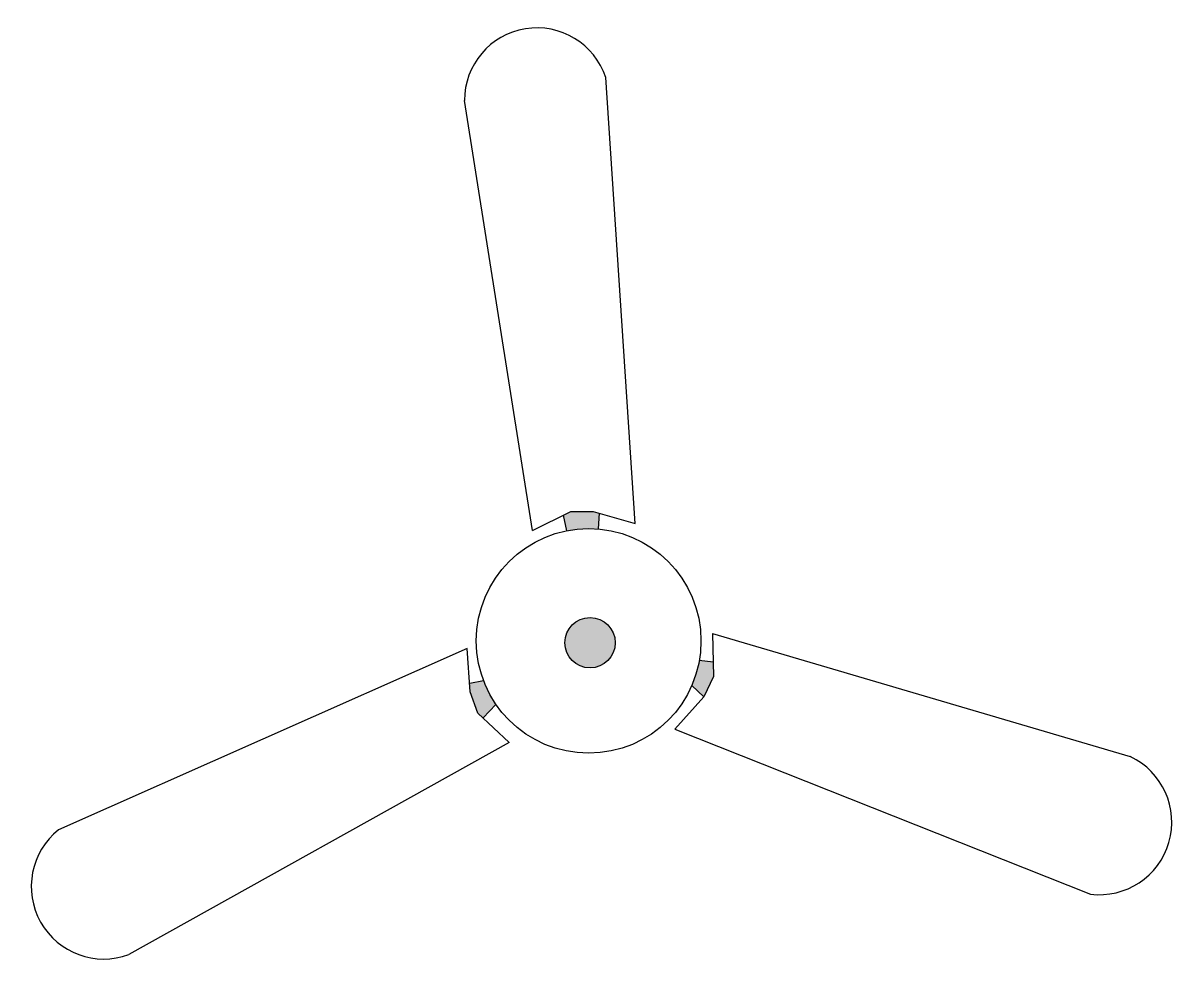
# Model space of a CAD drawing. Header units: inches. Extents: x 364 to 7104, y 169 to 8017.
# Drawn here: x 1169.3 to 1227, y 1264.4 to 1311.5 of the extents above; entities that cross this region are included whole.
import ezdxf

# ---------------------------------------------------------------- set-up
doc = ezdxf.new("R2010")
doc.units = ezdxf.units.IN
doc.header["$MEASUREMENT"] = 0

# ---------------------------------------------------------------- blocks, each defined once
blk = doc.blocks.new('Fan')
at = {"lineweight": -3}
h = blk.add_hatch(color=256, dxfattribs=at)
h.paths.add_polyline_path([(624.696, 668.518, 1), (622.04, 668.518, 1)])
h.paths.add_polyline_path([(617.446, 664.803), (617.716, 664.55), (618.399, 665.26, -0.060528), (617.738, 666.53), (617.01, 666.388), (617.043, 665.915)])
h.paths.add_polyline_path([(628.742, 666.261), (629.375, 665.665), (629.887, 666.731), (629.87, 667.5), (629.14, 667.589, -0.058575)])
h.paths.add_polyline_path([(623.788, 674.527), (623.858, 675.364), (623.541, 675.456), (622.358, 675.46), (621.956, 675.259), (622.123, 674.431, -0.070623)])
for p, q in [((625.746, 674.817), (624.201, 698.38)), ((620.326, 674.441), (616.734, 697.166)), ((620.326, 674.441), (622.358, 675.46)), ((621.956, 675.259), (622.123, 674.431)), ((622.358, 675.46), (623.541, 675.456)), ((623.541, 675.456), (625.746, 674.817)), ((623.858, 675.364), (623.788, 674.527)), ((629.838, 669.003), (629.887, 666.731)), ((629.838, 669.003), (651.906, 662.498)), ((616.882, 668.206), (595.295, 658.633)), ((617.043, 665.915), (616.882, 668.206)), ((629.14, 667.589), (629.87, 667.5)), ((629.887, 666.731), (629.375, 665.665)), ((617.01, 666.388), (617.738, 666.53)), ((628.742, 666.261), (629.375, 665.665)), ((617.446, 664.803), (617.043, 665.915)), ((629.375, 665.665), (627.852, 663.946)), ((617.716, 664.55), (618.399, 665.26)), ((619.103, 663.248), (617.446, 664.803)), ((627.852, 663.946), (649.799, 655.232)), ((619.103, 663.248), (599.01, 652.041))]:
    blk.add_line(p, q, dxfattribs=at)
for centre, radius in [((623.294, 668.614), 5.934), ((623.368, 668.518), 1.328)]:
    blk.add_circle(centre, radius, dxfattribs=at)
for centre, start, end in [((620.565, 697.173), 18.37265, 180.09976), ((650.268, 659.035), 262.96555, 64.69265), ((597.683, 655.636), 128.53787, 290.26497)]:
    blk.add_arc(centre, 3.832, start, end, dxfattribs=at)

msp = doc.modelspace()

# ---------------------------------------------------------------- block references
at = {"lineweight": -3, "xscale": 0.94500000000005, "yscale": 0.94500000000005, "zscale": 0.945}
msp.add_blockref('Fan', (608.494, 648.795), dxfattribs=at)

doc.saveas('drawing.dxf')
